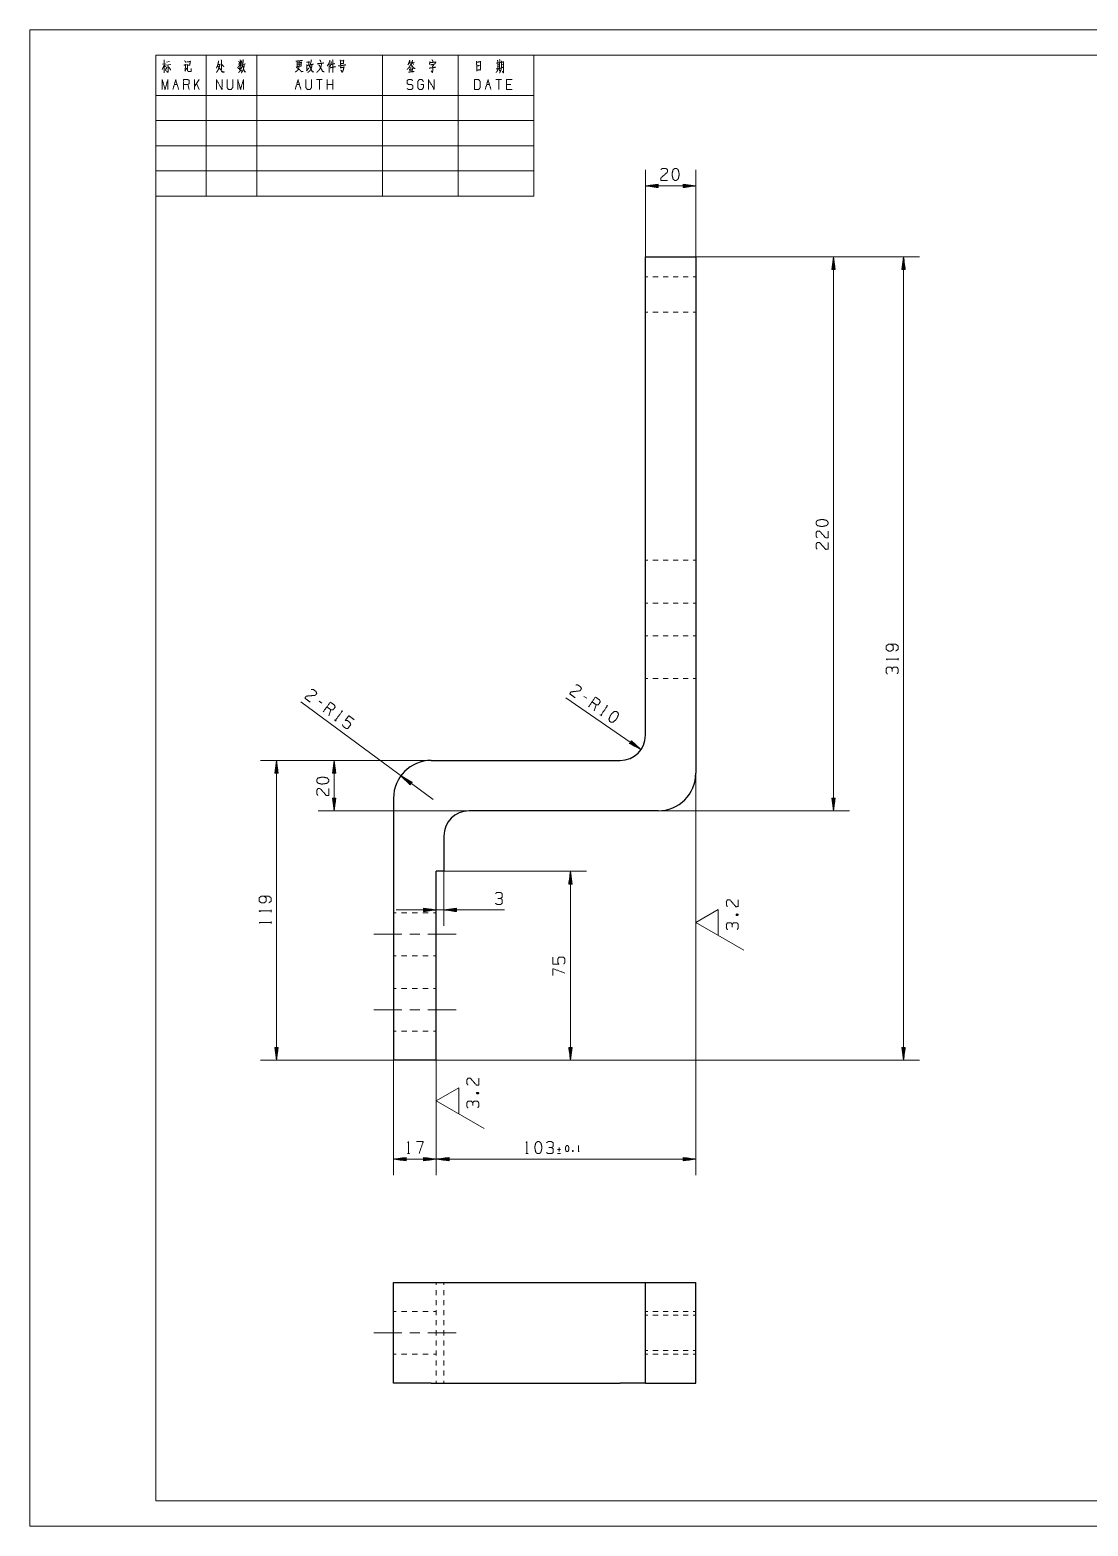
# Model space of a CAD drawing. Header units: millimetres. Extents: x 0 to 420, y 0 to 297.
# Drawn here: x 0 to 210, y 0 to 297 of the extents above; entities that cross this region are included whole.
import ezdxf

# ---------------------------------------------------------------- set-up
doc = ezdxf.new("R2010")
doc.units = ezdxf.units.MM
doc.layers.add('101', color=7, linetype='Continuous', true_color=0xffffff)

msp = doc.modelspace()

# ---------------------------------------------------------------- linework, layer by layer
at = {"layer": '101', "color": 133, "linetype": 'Continuous', "lineweight": 18}
for p, q in [((0, 297), (0, 0)), ((420, 297), (0, 297)), ((415, 292), (25, 292)), ((25, 292), (100, 292)), ((25, 292), (100, 292)), ((25, 292), (100, 292)), ((25, 292), (25, 264)), ((25, 292), (25, 5)), ((35, 292), (35, 264)), ((45, 292), (45, 264)), ((70, 292), (70, 264)), ((85, 292), (85, 264)), ((100, 292), (100, 264)), ((25, 284), (100, 284)), ((25, 279), (100, 279)), ((25, 274), (100, 274)), ((25, 269), (100, 269)), ((25, 264), (100, 264)), ((25, 5), (415, 5)), ((0, 0), (420, 0))]:
    msp.add_line(p, q, dxfattribs=at)
at = {"layer": '101', "color": 72, "linetype": 'Continuous', "lineweight": 18}
for p, q in [((26.34, 290.18), (26.96, 290.3)), ((26.7, 289.95), (26.92, 289.68)), ((26.99, 289.99), (27.95, 290.14)), ((27.13, 290.61), (27.71, 290.74)), ((41.34, 290.22), (42.13, 290.38)), ((42.25, 290.16), (42.79, 290.28)), ((53.17, 290.09), (53.7, 290.18)), ((54.91, 288.87), (55.37, 289.43)), ((75.25, 290.57), (75.67, 290.63)), ((75.35, 290.55), (75.45, 290.24)), ((75.83, 289.64), (75.37, 289.56)), ((75.82, 290.51), (76.35, 290.61)), ((75.98, 290.49), (76.11, 290.16)), ((92.56, 290.43), (93.43, 290.55)), ((92.84, 290.07), (93.11, 290.14)), ((92.86, 289.72), (93.09, 289.78)), ((93.6, 290.05), (93.85, 290.12)), ((28.66, 286.17), (29.22, 286.17)), ((31.62, 285.18), (31.34, 286.17)), ((33.59, 287.14), (32.63, 285.78)), ((32.63, 285.18), (32.63, 287.14)), ((33.59, 285.18), (33.04, 286.36)), ((52.94, 286.17), (53.49, 286.17)), ((58.02, 287.14), (56.9, 287.14)), ((57.46, 287.14), (57.46, 285.18)), ((59.02, 285.18), (59.02, 287.14)), ((60.14, 286.17), (59.02, 286.17)), ((60.14, 285.18), (60.14, 287.14)), ((90.65, 286.17), (91.2, 286.17)), ((93.6, 287.14), (92.49, 287.14)), ((93.05, 287.14), (93.05, 285.18)), ((95.45, 286.17), (94.61, 286.17)), ((172.3, 171.89), (172.3, 172.32)), ((57.91, 163.38), (57.37, 163.77)), ((110.51, 164.32), (109.96, 164.7)), ((59.3, 160.86), (59.75, 162.02)), ((111.99, 161.85), (112.39, 163.03)), ((113.13, 161.06), (113.48, 160.82)), ((60.42, 160.03), (60.77, 159.78)), ((47.86, 121.89), (47.86, 122.32)), ((47.86, 119.61), (47.86, 120.04)), ((140.13, 121.27), (140.56, 121.43)), ((88.63, 85.86), (89.06, 86.02)), ((105.29, 74.74), (104.73, 74.74)), ((105.01, 75.14), (105.01, 74.34)), ((107.72, 74.57), (107.8, 74.35)), ((108.8, 74.34), (109.01, 74.34)), ((74.91, 73.93), (75.34, 73.93)), ((98.42, 73.93), (98.85, 73.93)), ((104.73, 73.95), (105.29, 73.95))]:
    msp.add_line(p, q, dxfattribs=at)
at = {"layer": '101', "color": 22, "linetype": 'Continuous', "lineweight": 18}
for p, q in [((122.15, 251.98), (122.15, 269.21)), ((132.15, 251.98), (132.15, 269.21)), ((124.69, 266.37), (122.15, 266.03)), ((122.15, 266.03), (124.69, 265.7)), ((122.15, 266.03), (132.15, 266.03)), ((124.69, 266.06), (122.34, 266.06)), ((124.69, 266.01), (122.34, 266.01)), ((124.69, 266.11), (122.72, 266.11)), ((124.69, 265.96), (122.72, 265.96)), ((124.69, 266.16), (123.11, 266.16)), ((124.69, 265.91), (123.11, 265.91)), ((124.69, 266.21), (123.5, 266.21)), ((124.69, 265.86), (123.5, 265.86)), ((124.69, 266.26), (123.88, 266.26)), ((124.69, 265.8), (123.88, 265.8)), ((124.69, 266.31), (124.27, 266.31)), ((124.69, 265.75), (124.27, 265.75)), ((124.69, 266.36), (124.65, 266.36)), ((124.69, 266.36), (124.65, 266.36)), ((124.69, 265.7), (124.65, 265.7)), ((124.69, 265.7), (124.65, 265.7)), ((124.69, 265.7), (124.69, 266.37)), ((132.15, 266.03), (129.61, 266.37)), ((129.61, 266.37), (129.61, 265.7)), ((129.61, 266.36), (129.64, 266.36)), ((129.61, 266.36), (129.64, 266.36)), ((129.61, 266.31), (130.02, 266.31)), ((129.61, 266.26), (130.41, 266.26)), ((129.61, 266.21), (130.8, 266.21)), ((129.61, 266.16), (131.18, 266.16)), ((129.61, 266.11), (131.57, 266.11)), ((129.61, 266.06), (131.95, 266.06)), ((129.61, 265.7), (132.15, 266.03)), ((129.61, 266.01), (131.95, 266.01)), ((129.61, 265.96), (131.57, 265.96)), ((129.61, 265.91), (131.18, 265.91)), ((129.61, 265.86), (130.8, 265.86)), ((129.61, 265.8), (130.41, 265.8)), ((129.61, 265.75), (130.02, 265.75)), ((129.61, 265.7), (129.64, 265.7)), ((129.61, 265.7), (129.64, 265.7)), ((132.15, 251.98), (162.66, 251.98)), ((132.15, 251.98), (176.57, 251.98)), ((159.48, 251.98), (159.15, 249.44)), ((159.2, 249.44), (159.2, 249.86)), ((159.25, 249.44), (159.25, 250.25)), ((159.31, 249.44), (159.31, 250.63)), ((159.36, 249.44), (159.36, 251.02)), ((159.41, 249.44), (159.41, 251.41)), ((159.46, 249.44), (159.46, 251.79)), ((159.82, 249.44), (159.48, 251.98)), ((159.48, 141.98), (159.48, 251.98)), ((159.51, 249.44), (159.51, 251.79)), ((159.56, 249.44), (159.56, 251.41)), ((159.61, 249.44), (159.61, 251.02)), ((159.66, 249.44), (159.66, 250.63)), ((159.71, 249.44), (159.71, 250.25)), ((159.76, 249.44), (159.76, 249.86)), ((173.4, 251.98), (173.06, 249.44)), ((173.12, 249.44), (173.12, 249.86)), ((173.17, 249.44), (173.17, 250.25)), ((173.22, 249.44), (173.22, 250.63)), ((173.27, 249.44), (173.27, 251.02)), ((173.32, 249.44), (173.32, 251.41)), ((173.37, 249.44), (173.37, 251.79)), ((173.73, 249.44), (173.4, 251.98)), ((173.4, 251.98), (173.4, 92.48)), ((173.42, 249.44), (173.42, 251.79)), ((173.47, 249.44), (173.47, 251.41)), ((173.52, 249.44), (173.52, 251.02)), ((173.57, 249.44), (173.57, 250.63)), ((173.62, 249.44), (173.62, 250.25)), ((173.68, 249.44), (173.68, 249.86)), ((159.15, 249.44), (159.15, 249.48)), ((159.15, 249.44), (159.15, 249.48)), ((159.15, 249.44), (159.82, 249.44)), ((159.81, 249.44), (159.81, 249.48)), ((159.81, 249.44), (159.81, 249.48)), ((173.06, 249.44), (173.73, 249.44)), ((173.07, 249.44), (173.07, 249.48)), ((173.07, 249.44), (173.07, 249.48)), ((173.73, 249.44), (173.73, 249.48)), ((173.73, 249.44), (173.73, 249.48)), ((80, 144.22), (53.77, 163.59)), ((121.27, 154.15), (106.36, 164.39)), ((119.36, 155.87), (118.98, 155.32)), ((118.98, 155.32), (121.27, 154.15)), ((118.99, 155.32), (119.01, 155.3)), ((118.99, 155.32), (119.01, 155.3)), ((119.02, 155.36), (119.36, 155.12)), ((119.04, 155.4), (119.71, 154.95)), ((119.07, 155.44), (120.05, 154.77)), ((119.1, 155.49), (120.4, 154.59)), ((119.13, 155.53), (120.75, 154.42)), ((119.16, 155.57), (121.09, 154.24)), ((119.19, 155.61), (121.12, 154.28)), ((119.22, 155.65), (120.83, 154.54)), ((119.25, 155.7), (120.54, 154.8)), ((119.27, 155.74), (120.25, 155.06)), ((119.3, 155.78), (119.97, 155.33)), ((119.33, 155.82), (119.68, 155.59)), ((121.27, 154.15), (119.36, 155.87)), ((119.36, 155.86), (119.39, 155.85)), ((119.36, 155.86), (119.39, 155.85)), ((79.65, 151.98), (45.78, 151.98)), ((48.95, 151.98), (48.62, 149.44)), ((48.93, 149.44), (48.93, 151.79)), ((48.95, 92.48), (48.95, 151.98)), ((49.29, 149.44), (48.95, 151.98)), ((48.98, 149.44), (48.98, 151.79)), ((79.65, 151.98), (57.21, 151.98)), ((60.39, 151.98), (60.05, 149.44)), ((60.36, 149.44), (60.36, 151.79)), ((60.72, 149.44), (60.39, 151.98)), ((60.39, 151.98), (60.39, 141.98)), ((60.41, 149.44), (60.41, 151.79)), ((48.62, 149.44), (48.62, 149.48)), ((48.62, 149.44), (48.62, 149.48)), ((48.62, 149.44), (49.29, 149.44)), ((48.68, 149.44), (48.68, 149.86)), ((48.73, 149.44), (48.73, 150.25)), ((48.78, 149.44), (48.78, 150.63)), ((48.83, 149.44), (48.83, 151.02)), ((48.88, 149.44), (48.88, 151.41)), ((49.03, 149.44), (49.03, 151.41)), ((49.08, 149.44), (49.08, 151.02)), ((49.13, 149.44), (49.13, 150.63)), ((49.18, 149.44), (49.18, 150.25)), ((49.23, 149.44), (49.23, 149.86)), ((49.28, 149.44), (49.28, 149.48)), ((49.28, 149.44), (49.28, 149.48)), ((60.05, 149.44), (60.72, 149.44)), ((60.06, 149.44), (60.06, 149.48)), ((60.06, 149.44), (60.06, 149.48)), ((60.11, 149.44), (60.11, 149.86)), ((60.16, 149.44), (60.16, 150.25)), ((60.21, 149.44), (60.21, 150.63)), ((60.26, 149.44), (60.26, 151.02)), ((60.31, 149.44), (60.31, 151.41)), ((60.46, 149.44), (60.46, 151.41)), ((60.51, 149.44), (60.51, 151.02)), ((60.56, 149.44), (60.56, 150.63)), ((60.62, 149.44), (60.62, 150.25)), ((60.67, 149.44), (60.67, 149.86)), ((60.72, 149.44), (60.72, 149.48)), ((60.72, 149.44), (60.72, 149.48)), ((73.61, 148.94), (75.46, 147.16)), ((75.85, 147.7), (73.61, 148.94)), ((75.64, 147.41), (73.75, 148.8)), ((75.67, 147.45), (73.78, 148.84)), ((75.61, 147.37), (74.03, 148.53)), ((75.7, 147.49), (74.12, 148.66)), ((132.15, 149.48), (132.15, 69.67)), ((75.58, 147.33), (74.31, 148.26)), ((75.73, 147.53), (74.46, 148.47)), ((75.55, 147.29), (74.59, 147.99)), ((75.76, 147.57), (74.8, 148.28)), ((75.52, 147.25), (74.87, 147.72)), ((75.79, 147.61), (75.14, 148.09)), ((75.49, 147.21), (75.15, 147.45)), ((75.46, 147.16), (75.43, 147.18)), ((75.46, 147.16), (75.43, 147.18)), ((75.46, 147.16), (75.85, 147.7)), ((75.82, 147.65), (75.49, 147.9)), ((75.85, 147.7), (75.83, 147.71)), ((75.85, 147.7), (75.83, 147.71)), ((60.05, 144.52), (60.39, 141.98)), ((60.72, 144.52), (60.05, 144.52)), ((60.06, 144.52), (60.06, 144.49)), ((60.06, 144.52), (60.06, 144.49)), ((60.11, 144.52), (60.11, 144.11)), ((60.16, 144.52), (60.16, 143.72)), ((60.21, 144.52), (60.21, 143.33)), ((60.26, 144.52), (60.26, 142.95)), ((60.31, 144.52), (60.31, 142.56)), ((60.36, 144.52), (60.36, 142.18)), ((60.39, 141.98), (60.72, 144.52)), ((60.41, 144.52), (60.41, 142.18)), ((60.46, 144.52), (60.46, 142.56)), ((60.51, 144.52), (60.51, 142.95)), ((60.56, 144.52), (60.56, 143.33)), ((60.62, 144.52), (60.62, 143.72)), ((60.67, 144.52), (60.67, 144.11)), ((60.72, 144.52), (60.72, 144.49)), ((60.72, 144.52), (60.72, 144.49)), ((159.15, 144.52), (159.15, 144.49)), ((159.82, 144.52), (159.15, 144.52)), ((159.15, 144.52), (159.15, 144.49)), ((159.15, 144.52), (159.48, 141.98)), ((159.2, 144.52), (159.2, 144.11)), ((159.25, 144.52), (159.25, 143.72)), ((159.31, 144.52), (159.31, 143.33)), ((159.36, 144.52), (159.36, 142.95)), ((159.41, 144.52), (159.41, 142.56)), ((159.46, 144.52), (159.46, 142.18)), ((159.48, 141.98), (159.82, 144.52)), ((159.51, 144.52), (159.51, 142.18)), ((159.56, 144.52), (159.56, 142.56)), ((159.61, 144.52), (159.61, 142.95)), ((159.66, 144.52), (159.66, 143.33)), ((159.71, 144.52), (159.71, 143.72)), ((159.76, 144.52), (159.76, 144.11)), ((159.81, 144.52), (159.81, 144.49)), ((159.81, 144.52), (159.81, 144.49)), ((87.15, 141.98), (57.21, 141.98)), ((124.65, 141.98), (162.66, 141.98)), ((80.65, 129.98), (110.43, 129.98)), ((82.15, 129.98), (82.15, 119.14)), ((107.26, 129.98), (106.92, 127.44)), ((106.98, 127.44), (106.98, 127.86)), ((107.03, 127.44), (107.03, 128.25)), ((107.08, 127.44), (107.08, 128.63)), ((107.13, 127.44), (107.13, 129.02)), ((107.18, 127.44), (107.18, 129.41)), ((107.23, 127.44), (107.23, 129.79)), ((107.26, 129.98), (107.26, 92.48)), ((107.59, 127.44), (107.26, 129.98)), ((107.28, 127.44), (107.28, 129.79)), ((107.33, 127.44), (107.33, 129.41)), ((107.39, 127.44), (107.39, 129.02)), ((107.44, 127.44), (107.44, 128.63)), ((107.49, 127.44), (107.49, 128.25)), ((107.54, 127.44), (107.54, 127.86)), ((106.92, 127.44), (107.59, 127.44)), ((106.93, 127.44), (106.93, 127.48)), ((106.93, 127.44), (106.93, 127.48)), ((107.59, 127.44), (107.59, 127.48)), ((107.59, 127.44), (107.59, 127.48)), ((72.71, 122.31), (94.17, 122.31)), ((78.11, 122.65), (78.11, 121.98)), ((80.65, 122.31), (78.11, 122.65)), ((78.11, 122.64), (78.14, 122.64)), ((78.11, 122.64), (78.14, 122.64)), ((78.11, 122.59), (78.52, 122.59)), ((78.11, 122.54), (78.91, 122.54)), ((78.11, 122.49), (79.3, 122.49)), ((78.11, 122.44), (79.68, 122.44)), ((78.11, 122.39), (80.07, 122.39)), ((78.11, 122.34), (80.45, 122.34)), ((78.11, 121.98), (80.65, 122.31)), ((78.11, 122.29), (80.45, 122.29)), ((78.11, 122.24), (80.07, 122.24)), ((78.11, 122.19), (79.68, 122.19)), ((78.11, 122.13), (79.3, 122.13)), ((78.11, 122.08), (78.91, 122.08)), ((78.11, 122.03), (78.52, 122.03)), ((78.11, 121.98), (78.14, 121.98)), ((78.11, 121.98), (78.14, 121.98)), ((84.69, 122.65), (82.15, 122.31)), ((82.15, 122.31), (84.69, 121.98)), ((84.69, 122.34), (82.34, 122.34)), ((84.69, 122.29), (82.34, 122.29)), ((84.69, 122.39), (82.72, 122.39)), ((84.69, 122.24), (82.72, 122.24)), ((84.69, 122.44), (83.11, 122.44)), ((84.69, 122.19), (83.11, 122.19)), ((84.69, 122.49), (83.5, 122.49)), ((84.69, 122.13), (83.5, 122.13)), ((84.69, 122.54), (83.88, 122.54)), ((84.69, 122.08), (83.88, 122.08)), ((84.69, 122.59), (84.27, 122.59)), ((84.69, 122.03), (84.27, 122.03)), ((84.69, 122.64), (84.65, 122.64)), ((84.69, 122.64), (84.65, 122.64)), ((84.69, 121.98), (84.65, 121.98)), ((84.69, 121.98), (84.65, 121.98)), ((84.69, 121.98), (84.69, 122.65)), ((132.15, 123.64), (132.15, 116.02)), ((72.15, 92.48), (45.78, 92.48)), ((48.62, 95.02), (48.95, 92.48)), ((49.29, 95.02), (48.62, 95.02)), ((48.62, 95.02), (48.62, 94.99)), ((48.62, 95.02), (48.62, 94.99)), ((48.68, 95.02), (48.68, 94.61)), ((48.73, 95.02), (48.73, 94.22)), ((48.78, 95.02), (48.78, 93.83)), ((48.83, 95.02), (48.83, 93.45)), ((48.88, 95.02), (48.88, 93.06)), ((48.93, 95.02), (48.93, 92.68)), ((48.95, 92.48), (49.29, 95.02)), ((48.98, 95.02), (48.98, 92.68)), ((49.03, 95.02), (49.03, 93.06)), ((49.08, 95.02), (49.08, 93.45)), ((49.13, 95.02), (49.13, 93.83)), ((49.18, 95.02), (49.18, 94.22)), ((49.23, 95.02), (49.23, 94.61)), ((49.28, 95.02), (49.28, 94.99)), ((49.28, 95.02), (49.28, 94.99)), ((72.15, 92.48), (72.15, 69.67)), ((80.65, 92.48), (80.65, 69.67)), ((80.65, 92.48), (80.65, 69.67)), ((80.65, 92.48), (110.43, 92.48)), ((80.65, 92.48), (176.57, 92.48)), ((107.59, 95.02), (106.92, 95.02)), ((106.92, 95.02), (107.26, 92.48)), ((106.93, 95.02), (106.93, 94.99)), ((106.93, 95.02), (106.93, 94.99)), ((106.98, 95.02), (106.98, 94.61)), ((107.03, 95.02), (107.03, 94.22)), ((107.08, 95.02), (107.08, 93.83)), ((107.13, 95.02), (107.13, 93.45)), ((107.18, 95.02), (107.18, 93.06)), ((107.23, 95.02), (107.23, 92.68)), ((107.26, 92.48), (107.59, 95.02)), ((107.28, 95.02), (107.28, 92.68)), ((107.33, 95.02), (107.33, 93.06)), ((107.39, 95.02), (107.39, 93.45)), ((107.44, 95.02), (107.44, 93.83)), ((107.49, 95.02), (107.49, 94.22)), ((107.54, 95.02), (107.54, 94.61)), ((107.59, 95.02), (107.59, 94.99)), ((107.59, 95.02), (107.59, 94.99)), ((173.06, 95.02), (173.4, 92.48)), ((173.73, 95.02), (173.06, 95.02)), ((173.07, 95.02), (173.07, 94.99)), ((173.07, 95.02), (173.07, 94.99)), ((173.12, 95.02), (173.12, 94.61)), ((173.17, 95.02), (173.17, 94.22)), ((173.22, 95.02), (173.22, 93.83)), ((173.27, 95.02), (173.27, 93.45)), ((173.32, 95.02), (173.32, 93.06)), ((173.37, 95.02), (173.37, 92.68)), ((173.4, 92.48), (173.73, 95.02)), ((173.42, 95.02), (173.42, 92.68)), ((173.47, 95.02), (173.47, 93.06)), ((173.52, 95.02), (173.52, 93.45)), ((173.57, 95.02), (173.57, 93.83)), ((173.62, 95.02), (173.62, 94.22)), ((173.68, 95.02), (173.68, 94.61)), ((173.73, 95.02), (173.73, 94.99)), ((173.73, 95.02), (173.73, 94.99)), ((80.65, 88.23), (80.65, 80.61)), ((74.69, 73.18), (72.15, 72.84)), ((72.15, 72.84), (74.69, 72.51)), ((72.15, 72.84), (80.65, 72.84)), ((74.69, 72.87), (72.34, 72.87)), ((74.69, 72.82), (72.34, 72.82)), ((74.69, 72.92), (72.72, 72.92)), ((74.69, 72.77), (72.72, 72.77)), ((74.69, 72.97), (73.11, 72.97)), ((74.69, 72.71), (73.11, 72.71)), ((74.69, 73.02), (73.5, 73.02)), ((74.69, 72.66), (73.5, 72.66)), ((74.69, 73.07), (73.88, 73.07)), ((74.69, 72.61), (73.88, 72.61)), ((74.69, 73.12), (74.27, 73.12)), ((74.69, 72.56), (74.27, 72.56)), ((74.69, 73.17), (74.65, 73.17)), ((74.69, 73.17), (74.65, 73.17)), ((74.69, 72.51), (74.65, 72.51)), ((74.69, 72.51), (74.65, 72.51)), ((74.69, 72.51), (74.69, 73.18)), ((80.65, 72.84), (78.11, 73.18)), ((78.11, 73.18), (78.11, 72.51)), ((78.11, 73.17), (78.14, 73.17)), ((78.11, 73.17), (78.14, 73.17)), ((78.11, 73.12), (78.52, 73.12)), ((78.11, 73.07), (78.91, 73.07)), ((78.11, 73.02), (79.3, 73.02)), ((78.11, 72.97), (79.68, 72.97)), ((78.11, 72.92), (80.07, 72.92)), ((78.11, 72.87), (80.45, 72.87)), ((78.11, 72.51), (80.65, 72.84)), ((78.11, 72.82), (80.45, 72.82)), ((78.11, 72.77), (80.07, 72.77)), ((78.11, 72.71), (79.68, 72.71)), ((78.11, 72.66), (79.3, 72.66)), ((78.11, 72.61), (78.91, 72.61)), ((78.11, 72.56), (78.52, 72.56)), ((78.11, 72.51), (78.14, 72.51)), ((78.11, 72.51), (78.14, 72.51)), ((83.19, 73.18), (80.65, 72.84)), ((80.65, 72.84), (83.19, 72.51)), ((80.65, 72.84), (132.15, 72.84)), ((83.19, 72.87), (80.84, 72.87)), ((83.19, 72.82), (80.84, 72.82)), ((83.19, 72.92), (81.22, 72.92)), ((83.19, 72.77), (81.22, 72.77)), ((83.19, 72.97), (81.61, 72.97)), ((83.19, 72.71), (81.61, 72.71)), ((83.19, 73.02), (82, 73.02)), ((83.19, 72.66), (82, 72.66)), ((83.19, 73.07), (82.38, 73.07)), ((83.19, 72.61), (82.38, 72.61)), ((83.19, 73.12), (82.77, 73.12)), ((83.19, 72.56), (82.77, 72.56)), ((83.19, 73.17), (83.15, 73.17)), ((83.19, 73.17), (83.15, 73.17)), ((83.19, 72.51), (83.15, 72.51)), ((83.19, 72.51), (83.15, 72.51)), ((83.19, 72.51), (83.19, 73.18)), ((129.61, 73.18), (129.61, 72.51)), ((132.15, 72.84), (129.61, 73.18)), ((129.61, 73.17), (129.64, 73.17)), ((129.61, 73.17), (129.64, 73.17)), ((129.61, 73.12), (130.02, 73.12)), ((129.61, 73.07), (130.41, 73.07)), ((129.61, 73.02), (130.8, 73.02)), ((129.61, 72.97), (131.18, 72.97)), ((129.61, 72.92), (131.57, 72.92)), ((129.61, 72.87), (131.95, 72.87)), ((129.61, 72.51), (132.15, 72.84)), ((129.61, 72.82), (131.95, 72.82)), ((129.61, 72.77), (131.57, 72.77)), ((129.61, 72.71), (131.18, 72.71)), ((129.61, 72.66), (130.8, 72.66)), ((129.61, 72.61), (130.41, 72.61)), ((129.61, 72.56), (130.02, 72.56)), ((129.61, 72.51), (129.64, 72.51)), ((129.61, 72.51), (129.64, 72.51))]:
    msp.add_line(p, q, dxfattribs=at)
at = {"layer": '101', "color": 30, "linetype": 'Continuous', "lineweight": 25}
for p, q in [((122.15, 156.98), (122.15, 251.98)), ((122.15, 251.98), (132.15, 251.98)), ((132.15, 251.98), (132.15, 149.48)), ((79.65, 151.98), (117.15, 151.98)), ((72.15, 144.48), (72.15, 92.48)), ((124.65, 141.98), (87.15, 141.98)), ((82.15, 136.98), (82.15, 129.98)), ((80.65, 92.48), (80.65, 129.98)), ((82.15, 129.98), (80.65, 129.98)), ((80.65, 92.48), (72.15, 92.48)), ((72.15, 28.36), (72.15, 48.36)), ((79.65, 48.36), (117.15, 48.36)), ((122.15, 48.36), (132.15, 48.36)), ((122.15, 28.36), (122.15, 48.36)), ((132.15, 28.36), (132.15, 48.36)), ((79.65, 28.36), (117.15, 28.36)), ((122.15, 28.36), (132.15, 28.36))]:
    msp.add_line(p, q, dxfattribs=at)
at = {"layer": '101', "color": 53, "linetype": 'Continuous', "lineweight": 18}
for p, q in [((122.65, 247.98), (122.15, 247.98)), ((124.65, 247.98), (123.65, 247.98)), ((126.65, 247.98), (125.65, 247.98)), ((128.65, 247.98), (127.65, 247.98)), ((130.65, 247.98), (129.65, 247.98)), ((132.15, 247.98), (131.65, 247.98)), ((122.15, 240.98), (122.65, 240.98)), ((123.65, 240.98), (124.65, 240.98)), ((125.65, 240.98), (126.65, 240.98)), ((127.65, 240.98), (128.65, 240.98)), ((129.65, 240.98), (130.65, 240.98)), ((131.65, 240.98), (132.15, 240.98)), ((122.65, 191.73), (122.15, 191.73)), ((124.65, 191.73), (123.65, 191.73)), ((126.65, 191.73), (125.65, 191.73)), ((128.65, 191.73), (127.65, 191.73)), ((130.65, 191.73), (129.65, 191.73)), ((132.15, 191.73), (131.65, 191.73)), ((122.15, 183.23), (122.65, 183.23)), ((123.65, 183.23), (124.65, 183.23)), ((125.65, 183.23), (126.65, 183.23)), ((127.65, 183.23), (128.65, 183.23)), ((129.65, 183.23), (130.65, 183.23)), ((131.65, 183.23), (132.15, 183.23)), ((122.65, 176.73), (122.15, 176.73)), ((124.65, 176.73), (123.65, 176.73)), ((126.65, 176.73), (125.65, 176.73)), ((128.65, 176.73), (127.65, 176.73)), ((130.65, 176.73), (129.65, 176.73)), ((132.15, 176.73), (131.65, 176.73)), ((122.15, 168.23), (122.65, 168.23)), ((123.65, 168.23), (124.65, 168.23)), ((125.65, 168.23), (126.65, 168.23)), ((127.65, 168.23), (128.65, 168.23)), ((129.65, 168.23), (130.65, 168.23)), ((131.65, 168.23), (132.15, 168.23)), ((72.68, 121.73), (72.15, 121.73)), ((74.8, 121.73), (73.74, 121.73)), ((76.93, 121.73), (75.86, 121.73)), ((79.05, 121.73), (77.99, 121.73)), ((80.65, 121.73), (80.11, 121.73)), ((72.15, 113.23), (72.68, 113.23)), ((73.74, 113.23), (74.8, 113.23)), ((75.86, 113.23), (76.93, 113.23)), ((77.99, 113.23), (79.05, 113.23)), ((80.11, 113.23), (80.65, 113.23)), ((72.68, 106.73), (72.15, 106.73)), ((74.8, 106.73), (73.74, 106.73)), ((76.93, 106.73), (75.86, 106.73)), ((79.05, 106.73), (77.99, 106.73)), ((80.65, 106.73), (80.11, 106.73)), ((72.15, 98.23), (72.68, 98.23)), ((73.74, 98.23), (74.8, 98.23)), ((75.86, 98.23), (76.93, 98.23)), ((77.99, 98.23), (79.05, 98.23)), ((80.11, 98.23), (80.65, 98.23)), ((80.65, 47.86), (80.65, 48.36)), ((82.15, 48.36), (82.15, 47.86)), ((80.65, 45.86), (80.65, 46.86)), ((80.65, 43.86), (80.65, 44.86)), ((82.15, 46.86), (82.15, 45.86)), ((82.15, 44.86), (82.15, 43.86)), ((72.68, 42.61), (72.15, 42.61)), ((74.8, 42.61), (73.74, 42.61)), ((76.93, 42.61), (75.86, 42.61)), ((79.05, 42.61), (77.99, 42.61)), ((80.65, 42.61), (80.11, 42.61)), ((80.65, 41.86), (80.65, 42.86)), ((82.15, 42.86), (82.15, 41.86)), ((122.65, 42.61), (122.15, 42.61)), ((122.65, 41.86), (122.15, 41.86)), ((124.65, 42.61), (123.65, 42.61)), ((124.65, 41.86), (123.65, 41.86)), ((126.65, 42.61), (125.65, 42.61)), ((126.65, 41.86), (125.65, 41.86)), ((128.65, 42.61), (127.65, 42.61)), ((128.65, 41.86), (127.65, 41.86)), ((130.65, 42.61), (129.65, 42.61)), ((130.65, 41.86), (129.65, 41.86)), ((132.15, 42.61), (131.65, 42.61)), ((132.15, 41.86), (131.65, 41.86)), ((80.65, 39.86), (80.65, 40.86)), ((80.65, 37.86), (80.65, 38.86)), ((82.15, 40.86), (82.15, 39.86)), ((82.15, 38.86), (82.15, 37.86)), ((80.65, 35.86), (80.65, 36.86)), ((82.15, 36.86), (82.15, 35.86)), ((72.15, 34.11), (72.68, 34.11)), ((73.74, 34.11), (74.8, 34.11)), ((75.86, 34.11), (76.93, 34.11)), ((77.99, 34.11), (79.05, 34.11)), ((80.11, 34.11), (80.65, 34.11)), ((80.65, 33.86), (80.65, 34.86)), ((80.65, 31.86), (80.65, 32.86)), ((82.15, 34.86), (82.15, 33.86)), ((82.15, 32.86), (82.15, 31.86)), ((122.15, 34.86), (122.65, 34.86)), ((122.15, 34.11), (122.65, 34.11)), ((123.65, 34.86), (124.65, 34.86)), ((123.65, 34.11), (124.65, 34.11)), ((125.65, 34.86), (126.65, 34.86)), ((125.65, 34.11), (126.65, 34.11)), ((127.65, 34.86), (128.65, 34.86)), ((127.65, 34.11), (128.65, 34.11)), ((129.65, 34.86), (130.65, 34.86)), ((129.65, 34.11), (130.65, 34.11)), ((131.65, 34.86), (132.15, 34.86)), ((131.65, 34.11), (132.15, 34.11)), ((80.65, 29.86), (80.65, 30.86)), ((82.15, 30.86), (82.15, 29.86)), ((80.65, 28.36), (80.65, 28.86)), ((82.15, 28.86), (82.15, 28.36))]:
    msp.add_line(p, q, dxfattribs=at)
at = {"layer": '101', "color": 163, "linetype": 'Continuous', "lineweight": 13}
for p, q in [((132.15, 119.83), (136.6, 122.4)), ((136.6, 122.4), (136.6, 117.26)), ((132.15, 119.83), (141.67, 114.34)), ((80.65, 84.42), (85.1, 86.99)), ((85.1, 86.99), (85.1, 81.85)), ((80.65, 84.42), (90.17, 78.92))]:
    msp.add_line(p, q, dxfattribs=at)
at = {"layer": '101', "color": 151, "linetype": 'Continuous', "lineweight": 18}
for p, q in [((75.39, 117.48), (77.4, 117.48)), ((75.39, 102.48), (77.4, 102.48)), ((75.39, 38.36), (77.4, 38.36))]:
    msp.add_line(p, q, dxfattribs=at)
at = {"layer": '101', "color": 30, "linetype": 'Continuous', "lineweight": 25}
for centre, radius, start, end in [((117.15, 156.98), 5, 270, 0), ((79.65, 144.48), 7.5, 90, 180), ((124.65, 149.48), 7.5, 270, 0), ((87.15, 136.98), 5, 90, 180)]:
    msp.add_arc(centre, radius, start, end, dxfattribs=at)
at = {"layer": '101', "color": 72, "linetype": 'Continuous', "lineweight": 18}
for points, knots in [([(26.67, 291.07), (26.66, 288.89), (26.63, 288.5), (26.61, 288.71), (26.64, 288.94)], [0, 0, 0.723303, 0.854546, 0.923601, 1, 1]), ([(41.73, 291.07), (41.76, 290.92), (41.76, 289.78), (41.73, 289.93), (41.76, 290.05)], [0, 0, 0.094654, 0.823636, 0.91829, 1, 1]), ([(42.33, 291.11), (42.33, 290.98), (42.32, 290.76), (42.27, 290.47), (42.23, 290.16), (42.17, 289.91), (42.1, 289.68), (42.08, 289.62)], [0, 0, 0.081852, 0.232243, 0.425429, 0.63211, 0.800313, 0.957953, 1, 1]), ([(60.08, 291.07), (60.12, 290.98), (60.09, 291.03), (60.11, 288.54), (60.09, 288.73), (60.11, 289.04)], [0, 0, 0.029975, 0.04619, 0.840789, 0.900562, 1, 1]), ([(61.57, 291.07), (61.63, 290.82), (61.63, 290.09), (61.63, 290.28), (62.33, 290.38), (62.21, 290.38), (62.24, 290.9), (62.26, 290.98), (62.29, 290.92), (62.19, 290.9), (61.63, 290.82)], [0, 0, 0.076614, 0.294117, 0.350048, 0.563214, 0.598361, 0.753971, 0.779215, 0.799829, 0.831205, 1, 1]), ([(79.78, 291.09), (79.89, 290.96), (79.93, 290.86), (79.96, 290.69)], [0, 0, 0.364604, 0.619196, 1, 1]), ([(93.21, 291.11), (93.24, 290.98), (93.19, 289.37)], [0, 0, 0.073211, 1, 1]), ([(26.67, 290.16), (26.6, 289.91), (26.48, 289.62), (26.35, 289.35), (26.23, 289.14)], [0, 0, 0.233514, 0.515368, 0.78555, 1, 1]), ([(27.18, 289.66), (27.17, 289.58), (26.86, 288.96)], [0, 0, 0.108202, 1, 1]), ([(27.37, 289.99), (27.42, 289.87), (27.42, 288.83), (27.4, 288.6), (27.39, 288.52), (27.11, 288.85), (27.39, 288.56)], [0, 0, 0.056947, 0.504404, 0.603051, 0.639405, 0.826366, 1, 1]), ([(27.61, 289.58), (27.87, 289.16), (27.92, 289), (27.81, 289.27)], [0, 0, 0.516563, 0.696901, 1, 1]), ([(30.53, 289.99), (30.92, 290.09), (30.86, 290.16), (30.83, 288.96), (30.77, 288.83), (31.12, 289.41)], [0, 0, 0.158008, 0.19221, 0.673433, 0.728446, 1, 1]), ([(30.7, 290.88), (30.87, 290.72), (30.92, 290.63), (30.92, 290.53), (30.9, 290.67)], [0, 0, 0.413146, 0.573572, 0.750721, 1, 1]), ([(31.19, 290.63), (31.87, 290.74), (31.82, 290.8), (31.73, 290.05), (31.82, 290.05), (31.25, 289.99)], [0, 0, 0.313958, 0.349012, 0.694882, 0.735357, 1, 1]), ([(31.22, 290.22), (31.25, 289.91), (31.25, 289.2), (31.27, 288.98), (31.3, 288.87), (31.34, 288.81), (31.41, 288.77), (31.53, 288.75), (31.66, 288.73), (32.03, 288.79), (32, 289.33), (32, 288.79)], [0, 0, 0.097093, 0.316208, 0.387239, 0.42073, 0.444406, 0.470581, 0.507596, 0.549105, 0.664641, 0.832445, 1, 1]), ([(37.43, 290.84), (37.42, 290.72), (37.34, 290.3), (37.26, 290.01), (37.18, 289.8), (37.09, 289.6), (37.01, 289.43)], [0, 0, 0.084498, 0.36853, 0.573114, 0.721457, 0.873368, 1, 1]), ([(37.28, 290.09), (37.75, 290.18), (37.71, 290.22), (37.68, 290.03), (37.62, 289.76), (37.56, 289.6), (37.48, 289.37), (37.4, 289.18), (37.28, 288.98), (37.2, 288.81), (37.02, 288.56)], [0, 0, 0.202443, 0.228131, 0.308408, 0.425631, 0.500403, 0.604281, 0.689483, 0.790714, 0.870506, 1, 1]), ([(37.28, 289.8), (38.22, 288.62), (38.56, 288.65), (38.54, 288.65), (38.24, 288.67), (38.08, 288.81)], [0, 0, 0.632183, 0.773704, 0.779845, 0.909108, 1, 1]), ([(37.97, 291.05), (38.02, 290.94), (38, 290.84), (37.99, 289.12), (37.97, 289.23), (38, 289.45)], [0, 0, 0.049543, 0.095606, 0.852767, 0.898838, 1, 1]), ([(38.1, 290.16), (38.13, 290.14), (38.4, 289.8), (38.47, 289.68)], [0, 0, 0.059448, 0.761031, 1, 1]), ([(41.75, 290.24), (41.62, 290.01), (41.48, 289.8), (41.35, 289.64), (41.22, 289.49)], [0, 0, 0.287221, 0.555142, 0.786181, 1, 1]), ([(41.34, 289.31), (41.97, 289.45), (41.98, 289.64), (41.98, 289.56), (41.91, 289.31), (41.81, 289.04), (41.7, 288.83), (41.59, 288.71), (41.48, 288.58), (41.41, 288.52)], [0, 0, 0.30447, 0.39258, 0.431622, 0.553714, 0.689469, 0.798362, 0.878841, 0.954752, 1, 1]), ([(41.43, 290.8), (41.56, 290.57), (41.59, 290.43)], [0, 0, 0.640221, 1, 1]), ([(41.72, 289.66), (41.56, 289.08), (41.66, 289.04), (41.78, 289), (41.89, 288.94), (42.04, 288.85)], [0, 0, 0.5291, 0.62629, 0.735524, 0.852093, 1, 1]), ([(41.76, 290.2), (41.94, 290.07), (42.03, 289.97)], [0, 0, 0.613122, 1, 1]), ([(42.03, 290.92), (42.03, 290.82), (41.91, 290.34)], [0, 0, 0.174301, 1, 1]), ([(42.54, 290.16), (42.49, 289.8), (42.45, 289.56), (42.41, 289.35), (42.35, 289.16), (42.23, 288.91), (42.13, 288.73), (42.01, 288.56), (41.92, 288.48)], [0, 0, 0.19438, 0.332636, 0.448614, 0.555649, 0.70616, 0.822692, 0.933847, 1, 1]), ([(42.22, 289.89), (42.25, 289.85), (42.39, 289.27), (42.49, 289), (42.6, 288.71), (42.63, 288.65), (42.85, 288.67), (42.63, 288.69), (42.55, 288.81)], [0, 0, 0.026721, 0.341749, 0.493483, 0.655465, 0.691641, 0.80784, 0.924039, 1, 1]), ([(53.44, 290.84), (53.42, 290.18), (53.41, 289.85), (53.39, 289.66), (53.38, 289.56), (53.36, 289.43), (53.32, 289.31), (53.27, 289.2), (53.14, 289.02), (53, 288.85), (52.79, 288.73), (52.69, 288.67), (52.65, 288.65)], [0, 0, 0.263783, 0.395771, 0.470171, 0.511786, 0.56157, 0.614019, 0.658777, 0.749614, 0.837596, 0.932985, 0.980677, 1, 1]), ([(52.76, 290.82), (52.82, 290.78), (52.85, 290.8), (54.11, 290.94), (54.07, 290.96), (53.92, 290.92)], [0, 0, 0.045522, 0.068286, 0.872626, 0.90344, 1, 1]), ([(52.82, 289.6), (52.89, 289.6), (53.17, 289.37), (53.41, 289.16), (53.63, 288.98), (53.9, 288.71), (54.23, 288.75), (53.92, 288.71), (53.82, 288.79)], [0, 0, 0.033467, 0.197839, 0.340788, 0.472468, 0.649452, 0.797921, 0.939753, 1, 1]), ([(53, 290.59), (53.04, 290.41), (53.04, 289.66), (53.03, 289.7), (53.89, 289.85), (53.8, 289.85), (53.89, 290.63), (53.92, 290.57), (53.87, 290.53), (53.04, 290.43)], [0, 0, 0.051663, 0.252803, 0.264656, 0.500971, 0.524672, 0.738301, 0.756829, 0.773117, 1, 1]), ([(54.88, 290.57), (55.47, 290.67), (55.41, 290.74), (55.34, 290.01), (55.41, 290.01), (54.97, 289.93), (54.94, 290.12), (54.97, 289.89), (54.96, 288.96)], [0, 0, 0.181366, 0.207406, 0.429567, 0.451891, 0.588199, 0.645735, 0.715777, 1, 1]), ([(55.98, 290.12), (55.98, 289.99), (55.92, 289.66), (55.86, 289.47), (55.81, 289.31), (55.73, 289.16), (55.65, 289.02), (55.54, 288.87), (55.31, 288.67), (55.13, 288.58)], [0, 0, 0.067236, 0.249298, 0.354996, 0.450079, 0.537949, 0.629663, 0.725721, 0.894899, 1, 1]), ([(55.85, 291.05), (55.82, 290.8), (55.73, 290.47), (55.62, 290.12), (55.53, 289.89), (55.47, 289.72), (55.41, 289.58)], [0, 0, 0.162457, 0.385014, 0.625897, 0.784413, 0.898493, 1, 1]), ([(55.54, 289.8), (55.59, 289.78), (56.04, 288.67), (56.32, 288.65), (56.06, 288.71), (55.98, 288.83)], [0, 0, 0.024909, 0.644018, 0.787117, 0.926016, 1, 1]), ([(55.62, 290.07), (56.27, 290.2), (56.2, 290.22), (56.08, 290.18)], [0, 0, 0.769962, 0.857327, 1, 1]), ([(57.88, 290.32), (57.88, 290.2), (57.81, 289.91), (57.74, 289.68), (57.65, 289.43), (57.52, 289.23), (57.5, 289.18), (57.42, 289.08), (57.31, 288.94), (57.18, 288.81), (57.06, 288.69), (56.93, 288.58)], [0, 0, 0.060656, 0.206644, 0.323463, 0.452143, 0.571976, 0.593424, 0.659716, 0.74639, 0.834816, 0.918178, 1, 1]), ([(57.02, 290.28), (58.29, 290.43), (58.21, 290.45), (58.12, 290.41)], [0, 0, 0.872478, 0.933903, 1, 1]), ([(57.34, 290.05), (57.4, 290.01), (58.1, 288.75), (58.43, 288.69), (58.12, 288.77), (58.02, 288.89)], [0, 0, 0.030854, 0.652647, 0.79375, 0.930716, 1, 1]), ([(57.56, 291.03), (57.66, 290.84), (57.71, 290.72), (57.74, 290.59)], [0, 0, 0.450481, 0.729637, 1, 1]), ([(59.55, 290.98), (59.48, 290.72), (59.38, 290.47), (59.26, 290.24), (59.14, 290.05), (59, 289.85)], [0, 0, 0.21836, 0.428744, 0.629221, 0.801494, 1, 1]), ([(59.38, 290.41), (59.39, 289.16), (59.39, 288.56), (59.38, 288.69), (59.39, 288.91)], [0, 0, 0.565717, 0.839123, 0.896086, 1, 1]), ([(59.57, 289.49), (60.61, 289.7), (60.53, 289.72), (60.4, 289.66)], [0, 0, 0.826976, 0.886334, 1, 1]), ([(59.8, 290.72), (59.76, 290.38), (59.7, 290.09), (59.64, 289.89), (59.6, 289.76)], [0, 0, 0.34211, 0.644851, 0.86512, 1, 1]), ([(59.8, 290.14), (60.47, 290.32), (60.4, 290.32), (60.28, 290.26)], [0, 0, 0.772509, 0.853435, 1, 1]), ([(61.18, 289.87), (61.37, 289.87), (61.75, 289.91), (62.68, 290.05), (62.58, 290.07), (62.43, 290.03)], [0, 0, 0.10704, 0.322386, 0.855626, 0.914427, 1, 1]), ([(61.73, 289.91), (61.63, 289.41), (61.6, 289.49), (62.38, 289.62), (62.33, 289.7), (62.33, 289.62), (62.24, 289.27), (62.19, 289.04), (62.11, 288.85), (62.05, 288.71), (62.01, 288.6), (61.98, 288.58), (61.72, 289.06), (62, 288.62)], [0, 0, 0.13637, 0.159981, 0.371157, 0.396349, 0.418604, 0.516111, 0.579311, 0.63312, 0.675133, 0.705357, 0.714996, 0.861275, 1, 1]), ([(75.64, 290.3), (75.63, 290.2), (75.39, 289.83), (75.38, 289.78), (75.26, 289.6), (75.06, 289.37), (74.85, 289.16)], [0, 0, 0.074337, 0.387309, 0.418539, 0.575027, 0.79286, 1, 1]), ([(75.37, 290.98), (75.35, 290.84), (75.23, 290.53), (75.13, 290.28), (75.01, 290.07)], [0, 0, 0.148006, 0.485257, 0.758321, 1, 1]), ([(75.12, 288.62), (76.23, 288.73), (76.16, 288.73), (75.99, 288.71)], [0, 0, 0.825897, 0.879998, 1, 1]), ([(75.31, 289.27), (75.38, 289), (75.38, 288.87), (75.37, 289.04)], [0, 0, 0.489807, 0.707975, 1, 1]), ([(75.58, 289.43), (75.64, 289.12), (75.61, 288.96), (75.61, 289.18)], [0, 0, 0.443891, 0.680119, 1, 1]), ([(75.61, 290.16), (76.2, 289.37), (76.43, 289.37), (76.2, 289.39), (76.08, 289.54)], [0, 0, 0.599324, 0.742451, 0.886135, 1, 1]), ([(75.91, 290.98), (75.92, 290.88), (75.75, 290.3)], [0, 0, 0.147218, 1, 1]), ([(75.95, 289.41), (75.95, 289.27), (75.77, 288.69)], [0, 0, 0.19307, 1, 1]), ([(79.2, 289.41), (80.57, 289.6), (80.49, 289.62), (80.28, 289.56)], [0, 0, 0.820202, 0.873508, 1, 1]), ([(79.34, 290.74), (79.34, 290.51), (79.33, 290.34), (79.3, 290.22), (79.27, 290.12)], [0, 0, 0.361949, 0.626223, 0.829034, 1, 1]), ([(79.34, 290.49), (80.57, 290.63), (80.56, 290.67), (80.37, 290.26)], [0, 0, 0.712481, 0.737756, 1, 1]), ([(79.49, 290.07), (80.25, 290.18), (80.21, 290.24), (79.92, 289.72)], [0, 0, 0.533866, 0.586729, 1, 1]), ([(79.87, 289.87), (79.9, 289.76), (79.93, 289.64), (79.94, 289.43), (79.94, 289), (79.93, 288.85), (79.9, 288.65), (79.86, 288.52), (79.64, 288.87), (79.87, 288.56)], [0, 0, 0.049623, 0.1085, 0.204239, 0.404798, 0.471991, 0.568442, 0.629223, 0.820578, 1, 1]), ([(88.61, 290.8), (88.64, 290.59), (88.66, 290.14), (88.67, 289.66), (88.67, 289.6), (88.67, 288.83), (88.67, 288.98), (89.24, 289.1), (89.36, 288.96), (89.39, 289.14), (89.39, 289.39), (89.4, 289.87), (89.42, 290.36), (89.42, 290.78), (89.43, 290.72), (88.66, 290.57)], [0, 0, 0.037589, 0.119519, 0.205166, 0.216331, 0.354043, 0.380097, 0.485125, 0.518622, 0.552532, 0.597196, 0.682843, 0.77221, 0.846648, 0.858119, 1, 1]), ([(88.67, 289.83), (89.24, 289.95), (89.18, 289.97), (89.05, 289.89)], [0, 0, 0.728512, 0.805958, 1, 1]), ([(92.52, 289.25), (93.43, 289.41), (93.38, 289.43), (93.33, 289.37)], [0, 0, 0.873246, 0.919206, 1, 1]), ([(92.86, 289.12), (92.84, 289.02), (92.73, 288.81), (92.62, 288.67), (92.52, 288.56)], [0, 0, 0.157085, 0.51447, 0.781154, 1, 1]), ([(92.8, 290.98), (92.83, 290.86), (92.83, 289.31)], [0, 0, 0.075954, 1, 1]), ([(93.09, 289.18), (93.25, 288.94), (93.25, 288.83), (93.19, 289.02)], [0, 0, 0.497679, 0.671694, 1, 1]), ([(93.55, 290.82), (93.59, 290.59), (93.59, 290.14), (93.57, 289.64), (93.55, 289.33), (93.47, 289), (93.38, 288.79), (93.22, 288.48)], [0, 0, 0.096217, 0.285187, 0.491418, 0.620825, 0.76157, 0.854869, 1, 1]), ([(93.57, 289.52), (93.6, 289.52), (93.84, 289.58)], [0, 0, 0.107799, 1, 1]), ([(93.59, 290.57), (94.03, 290.67), (93.98, 290.74), (93.98, 290.05), (94, 289.12), (93.98, 288.77), (93.97, 288.56), (93.95, 288.5), (93.74, 288.77), (93.94, 288.58)], [0, 0, 0.13308, 0.155522, 0.357051, 0.631901, 0.735808, 0.797028, 0.815849, 0.918301, 1, 1]), ([(26.26, 285.18), (26.26, 287.14), (26.82, 285.18), (27.37, 287.14), (27.37, 285.18)], [0, 0, 0.245192, 0.5, 0.754808, 1, 1]), ([(30.51, 285.18), (30.51, 287.14), (31.34, 287.14), (31.62, 286.96), (31.62, 286.36), (31.34, 286.17), (30.51, 286.17)], [0, 0, 0.400952, 0.571035, 0.639278, 0.761676, 0.829917, 1, 1]), ([(37.01, 285.18), (37.01, 287.14), (38.12, 285.18), (38.12, 287.14)], [0, 0, 0.317574, 0.682426, 1, 1]), ([(39.13, 287.14), (39.13, 285.57), (39.39, 285.18), (39.95, 285.18), (40.24, 285.57), (40.24, 287.14)], [0, 0, 0.337152, 0.438599, 0.557781, 0.662848, 1, 1]), ([(41.25, 285.18), (41.25, 287.14), (41.81, 285.18), (42.36, 287.14), (42.36, 285.18)], [0, 0, 0.245192, 0.5, 0.754808, 1, 1]), ([(54.78, 287.14), (54.78, 285.57), (55.05, 285.18), (55.6, 285.18), (55.89, 285.57), (55.89, 287.14)], [0, 0, 0.337152, 0.438599, 0.557781, 0.662848, 1, 1]), ([(74.85, 285.36), (75.13, 285.18), (75.7, 285.18), (75.98, 285.39), (75.98, 285.97), (75.7, 286.17), (75.15, 286.17), (74.85, 286.36), (74.85, 286.96), (75.15, 287.14), (75.7, 287.14), (75.98, 286.96)], [0, 0, 0.068035, 0.184054, 0.254521, 0.372333, 0.442799, 0.555843, 0.626367, 0.748393, 0.81892, 0.931964, 1, 1]), ([(77.55, 286.17), (78.1, 286.17), (78.1, 285.57), (77.82, 285.18), (77.25, 285.18), (76.97, 285.57), (76.97, 286.75), (77.27, 287.14), (77.81, 287.14), (78.09, 286.75)], [0, 0, 0.103295, 0.214797, 0.304261, 0.410274, 0.499739, 0.718892, 0.809956, 0.910533, 1, 1]), ([(79.11, 285.18), (79.11, 287.14), (80.22, 285.18), (80.22, 287.14)], [0, 0, 0.317574, 0.682426, 1, 1]), ([(88.25, 285.18), (89.07, 285.18), (89.36, 285.57), (89.36, 286.75), (89.07, 287.14), (88.25, 287.14), (88.25, 285.18)], [0, 0, 0.142133, 0.227159, 0.431787, 0.516817, 0.65895, 1, 1]), ([(90.37, 285.18), (90.93, 287.14), (91.48, 285.18)], [0, 0, 0.5, 1, 1]), ([(95.73, 285.18), (94.61, 285.18), (94.61, 287.14), (95.73, 287.14)], [0, 0, 0.265389, 0.734611, 1, 1]), ([(125.2, 269.28), (125.52, 269.5), (126.21, 269.5), (126.55, 269.28), (126.55, 268.8), (125.19, 267.6), (125.2, 267.13), (126.55, 267.13)], [0, 0, 0.069693, 0.192978, 0.265274, 0.350226, 0.674741, 0.759752, 1, 1]), ([(128.31, 267.13), (128.65, 267.38), (128.82, 268.08), (128.82, 268.55), (128.65, 269.28), (128.31, 269.5), (127.98, 269.5), (127.64, 269.28), (127.46, 268.55), (127.48, 268.08), (127.64, 267.38), (127.98, 267.13), (128.31, 267.13)], [0, 0, 0.067525, 0.183972, 0.260583, 0.380943, 0.446141, 0.500306, 0.565504, 0.685864, 0.762528, 0.87831, 0.945835, 1, 1]), ([(158.39, 199.29), (158.14, 199.62), (157.44, 199.8), (156.97, 199.8), (156.24, 199.62), (156.02, 199.29), (156.02, 198.95), (156.24, 198.62), (156.97, 198.44), (157.44, 198.46), (158.14, 198.62), (158.39, 198.95), (158.39, 199.29)], [0, 0, 0.067524, 0.18397, 0.260583, 0.380943, 0.446139, 0.500306, 0.565503, 0.685862, 0.762528, 0.878309, 0.945833, 1, 1]), ([(156.24, 196.18), (156.02, 196.5), (156.02, 197.19), (156.24, 197.52), (156.72, 197.52), (157.92, 196.16), (158.39, 196.18), (158.39, 197.52)], [0, 0, 0.069691, 0.192976, 0.265274, 0.350227, 0.67474, 0.759752, 1, 1]), ([(156.24, 193.9), (156.02, 194.22), (156.02, 194.91), (156.24, 195.25), (156.72, 195.25), (157.92, 193.89), (158.39, 193.9), (158.39, 195.25)], [0, 0, 0.069693, 0.192977, 0.265274, 0.350227, 0.67474, 0.759751, 1, 1]), ([(171.83, 173.71), (172.3, 174.03), (172.3, 174.72), (171.83, 175.05), (170.4, 175.05), (169.93, 174.72), (169.93, 174.03), (170.4, 173.71), (170.88, 173.69), (171.35, 174.03), (171.35, 174.72), (170.88, 175.05)], [0, 0, 0.076857, 0.169524, 0.247728, 0.439296, 0.5175, 0.610167, 0.687024, 0.750925, 0.829129, 0.921796, 1, 1]), ([(170.13, 171.96), (169.93, 172.1), (172.3, 172.1)], [0, 0, 0.093493, 1, 1]), ([(171.1, 170.16), (170.88, 170.5), (170.15, 170.5), (169.93, 170.16), (169.93, 169.47), (170.15, 169.14)], [0, 0, 0.153874, 0.429851, 0.583727, 0.846124, 1, 1]), ([(172.08, 169.15), (172.3, 169.47), (172.3, 170.16), (172.08, 170.5), (171.35, 170.5), (171.1, 170.16), (171.1, 169.65)], [0, 0, 0.124121, 0.343688, 0.472447, 0.703378, 0.836733, 1, 1]), ([(108.34, 166.96), (108.73, 166.97), (109.3, 166.58), (109.45, 166.2), (109.18, 165.81), (107.38, 165.59), (107.13, 165.19), (108.23, 164.43)], [0, 0, 0.069691, 0.192977, 0.265273, 0.350227, 0.67474, 0.759752, 1, 1]), ([(55.84, 166.09), (56.23, 166.08), (56.78, 165.67), (56.92, 165.29), (56.64, 164.91), (54.83, 164.75), (54.56, 164.36), (55.64, 163.56)], [0, 0, 0.069693, 0.192977, 0.265274, 0.350226, 0.674741, 0.759753, 1, 1]), ([(58.22, 161.66), (59.63, 163.57), (60.44, 162.97), (60.58, 162.59), (60.15, 162), (59.75, 162.02), (58.94, 162.62)], [0, 0, 0.400951, 0.571036, 0.639278, 0.761674, 0.829916, 1, 1]), ([(110.88, 162.61), (112.22, 164.57), (113.05, 164), (113.2, 163.62), (112.79, 163.03), (112.39, 163.03), (111.56, 163.6)], [0, 0, 0.400951, 0.571035, 0.639278, 0.761674, 0.829916, 1, 1]), ([(61.77, 161.74), (62.01, 161.82), (60.59, 159.91)], [0, 0, 0.093491, 1, 1]), ([(62.01, 159.14), (62.14, 158.76), (62.7, 158.35), (63.1, 158.34), (63.66, 159.1), (63.54, 159.5), (62.99, 159.91), (62.58, 159.93), (63.28, 160.87), (64.38, 160.07)], [0, 0, 0.062227, 0.168343, 0.230572, 0.376816, 0.441265, 0.54738, 0.609608, 0.79049, 1, 1]), ([(114.42, 162.82), (114.65, 162.9), (113.31, 160.94)], [0, 0, 0.093489, 1, 1]), ([(115.32, 159.57), (115.74, 159.58), (116.28, 160.06), (116.55, 160.45), (116.81, 161.15), (116.66, 161.52), (116.39, 161.71), (115.98, 161.72), (115.42, 161.22), (115.17, 160.82), (114.91, 160.15), (115.04, 159.76), (115.32, 159.57)], [0, 0, 0.067525, 0.18397, 0.260583, 0.380942, 0.446141, 0.500306, 0.565504, 0.685864, 0.762529, 0.878309, 0.945835, 1, 1]), ([(59.29, 148.15), (59.04, 148.49), (58.34, 148.66), (57.87, 148.66), (57.14, 148.49), (56.92, 148.15), (56.92, 147.81), (57.14, 147.48), (57.87, 147.3), (58.34, 147.32), (59.04, 147.48), (59.29, 147.81), (59.29, 148.15)], [0, 0, 0.067526, 0.183971, 0.260583, 0.380943, 0.446141, 0.500306, 0.565504, 0.685863, 0.762528, 0.878309, 0.945835, 1, 1]), ([(57.14, 145.04), (56.92, 145.36), (56.92, 146.05), (57.14, 146.39), (57.62, 146.39), (58.82, 145.03), (59.29, 145.04), (59.29, 146.39)], [0, 0, 0.069693, 0.192977, 0.265274, 0.350227, 0.67474, 0.759752, 1, 1]), ([(47.39, 123.71), (47.86, 124.03), (47.86, 124.72), (47.39, 125.05), (45.96, 125.05), (45.49, 124.72), (45.49, 124.03), (45.96, 123.71), (46.44, 123.69), (46.91, 124.03), (46.91, 124.72), (46.44, 125.05)], [0, 0, 0.076856, 0.169525, 0.247728, 0.439296, 0.5175, 0.610168, 0.687025, 0.750925, 0.829128, 0.921797, 1, 1]), ([(93.4, 124.61), (93.73, 124.83), (93.73, 125.56), (93.4, 125.78), (92.71, 125.78), (92.37, 125.56)], [0, 0, 0.153874, 0.429851, 0.583726, 0.846126, 1, 1]), ([(45.69, 121.96), (45.49, 122.1), (47.86, 122.1)], [0, 0, 0.093489, 1, 1]), ([(92.39, 123.63), (92.71, 123.41), (93.4, 123.41), (93.73, 123.63), (93.73, 124.36), (93.4, 124.61), (92.88, 124.61)], [0, 0, 0.12412, 0.34369, 0.472447, 0.703377, 0.836731, 1, 1]), ([(138.43, 122.97), (138.21, 123.28), (138.21, 123.97), (138.43, 124.31), (138.91, 124.31), (140.11, 122.95), (140.58, 122.97), (140.58, 124.31)], [0, 0, 0.069693, 0.192977, 0.265274, 0.350227, 0.67474, 0.759752, 1, 1]), ([(45.69, 119.69), (45.49, 119.83), (47.86, 119.83)], [0, 0, 0.093489, 1, 1]), ([(139.38, 119.42), (139.16, 119.76), (138.43, 119.76), (138.21, 119.42), (138.21, 118.73), (138.43, 118.39)], [0, 0, 0.153877, 0.429854, 0.583731, 0.846126, 1, 1]), ([(140.36, 118.41), (140.58, 118.73), (140.58, 119.42), (140.36, 119.76), (139.63, 119.76), (139.38, 119.42), (139.38, 118.91)], [0, 0, 0.12412, 0.343687, 0.472447, 0.703377, 0.836734, 1, 1]), ([(140.56, 121.27), (140.56, 121.43), (140.33, 121.52), (140.13, 121.43), (140.13, 121.27), (140.33, 121.18), (140.56, 121.27), (140.13, 121.43)], [0, 0, 0.093972, 0.236784, 0.365957, 0.459929, 0.589101, 0.731913, 1, 1]), ([(105.94, 111.55), (106.17, 111.89), (106.17, 112.58), (105.94, 112.91), (104.99, 112.91), (104.74, 112.58), (104.74, 111.89), (104.97, 111.55), (103.79, 111.55), (103.79, 112.91)], [0, 0, 0.062228, 0.168344, 0.230572, 0.376816, 0.441265, 0.547381, 0.609609, 0.790489, 1, 1]), ([(106.17, 109.79), (103.79, 110.64), (103.79, 109.29)], [0, 0, 0.652471, 1, 1]), ([(86.93, 87.55), (86.71, 87.87), (86.71, 88.56), (86.93, 88.9), (87.41, 88.9), (88.61, 87.53), (89.08, 87.55), (89.08, 88.9)], [0, 0, 0.069691, 0.192977, 0.265274, 0.350227, 0.674741, 0.759753, 1, 1]), ([(87.88, 84.01), (87.66, 84.34), (86.93, 84.34), (86.71, 84.01), (86.71, 83.32), (86.93, 82.98)], [0, 0, 0.153874, 0.429852, 0.583727, 0.846126, 1, 1]), ([(88.86, 83), (89.08, 83.32), (89.08, 84.01), (88.86, 84.34), (88.13, 84.34), (87.88, 84.01), (87.88, 83.49)], [0, 0, 0.12412, 0.343688, 0.472446, 0.703377, 0.836731, 1, 1]), ([(89.06, 85.86), (89.06, 86.02), (88.83, 86.11), (88.63, 86.02), (88.63, 85.86), (88.83, 85.77), (89.06, 85.86), (88.63, 86.02)], [0, 0, 0.093977, 0.236784, 0.365956, 0.459933, 0.589106, 0.731914, 1, 1]), ([(74.99, 76.11), (75.13, 76.31), (75.13, 73.93)], [0, 0, 0.093489, 1, 1]), ([(77.23, 73.93), (78.07, 76.31), (76.73, 76.31)], [0, 0, 0.652471, 1, 1]), ([(98.49, 76.11), (98.63, 76.31), (98.63, 73.93)], [0, 0, 0.093488, 1, 1]), ([(101.07, 73.93), (101.4, 74.18), (101.58, 74.88), (101.58, 75.36), (101.4, 76.08), (101.07, 76.31), (100.73, 76.31), (100.4, 76.08), (100.22, 75.36), (100.24, 74.88), (100.4, 74.18), (100.73, 73.93), (101.07, 73.93)], [0, 0, 0.067526, 0.183972, 0.260584, 0.380943, 0.446141, 0.500306, 0.565504, 0.685863, 0.762529, 0.87831, 0.945835, 1, 1]), ([(103.52, 75.13), (103.86, 75.36), (103.86, 76.08), (103.52, 76.31), (102.83, 76.31), (102.5, 76.08)], [0, 0, 0.153875, 0.429853, 0.583728, 0.846125, 1, 1]), ([(102.51, 74.16), (102.83, 73.93), (103.52, 73.93), (103.86, 74.16), (103.86, 74.88), (103.52, 75.13), (103.01, 75.13)], [0, 0, 0.124122, 0.343689, 0.472448, 0.703379, 0.836734, 1, 1]), ([(106.71, 74.34), (106.87, 74.47), (106.96, 74.82), (106.96, 75.05), (106.87, 75.42), (106.71, 75.53), (106.54, 75.53), (106.37, 75.42), (106.28, 75.05), (106.29, 74.82), (106.37, 74.47), (106.54, 74.34), (106.71, 74.34)], [0, 0, 0.067527, 0.183973, 0.260585, 0.380944, 0.446144, 0.500307, 0.565506, 0.685865, 0.76253, 0.87831, 0.945837, 1, 1]), ([(107.72, 74.35), (107.8, 74.35), (107.84, 74.47), (107.8, 74.57), (107.72, 74.57), (107.68, 74.47), (107.72, 74.35), (107.8, 74.57)], [0, 0, 0.093979, 0.236788, 0.365963, 0.459941, 0.589111, 0.731916, 1, 1]), ([(108.83, 75.43), (108.9, 75.53), (108.9, 74.34)], [0, 0, 0.093491, 1, 1])]:
    msp.add_open_spline(points, degree=1, knots=knots, dxfattribs=at)
for points in [[(28.38, 285.18), (28.94, 287.14), (29.5, 285.18)], [(52.66, 285.18), (53.22, 287.14), (53.77, 285.18)]]:
    msp.add_open_spline(points, degree=1, dxfattribs=at)
at = {"layer": '101', "color": 151, "linetype": 'Continuous', "lineweight": 18}
for points, knots in [([(68.22, 117.48), (71.4, 117.48), (73.81, 117.48)], [0, 0, 0.568568, 1, 1]), ([(78.99, 117.48), (81.4, 117.48), (84.57, 117.48)], [0, 0, 0.431431, 1, 1]), ([(68.22, 102.48), (71.4, 102.48), (73.81, 102.48)], [0, 0, 0.568568, 1, 1]), ([(78.99, 102.48), (81.4, 102.48), (84.57, 102.48)], [0, 0, 0.431431, 1, 1]), ([(68.22, 38.36), (71.4, 38.36), (73.81, 38.36)], [0, 0, 0.568568, 1, 1]), ([(78.99, 38.36), (81.4, 38.36), (84.57, 38.36)], [0, 0, 0.431431, 1, 1])]:
    msp.add_open_spline(points, degree=1, knots=knots, dxfattribs=at)
at = {"layer": '101', "color": 30, "linetype": 'Continuous', "lineweight": 25}
for points, knots in [([(72.15, 48.36), (72.26, 48.36), (73.15, 48.36), (74.82, 48.36), (77.08, 48.36), (79.65, 48.36)], [0, 0, 0.015192, 0.133975, 0.357212, 0.65798, 1, 1]), ([(117.15, 48.36), (119.32, 48.36), (120.26, 48.36), (121.65, 48.36), (122.15, 48.36)], [0, 0, 0.433884, 0.623489, 0.900969, 1, 1]), ([(79.65, 28.36), (78.34, 28.36), (75.9, 28.36), (73.9, 28.36), (72.6, 28.36), (72.15, 28.36)], [0, 0, 0.173649, 0.5, 0.766044, 0.939692, 1, 1]), ([(122.15, 28.36), (122.02, 28.36), (121.06, 28.36), (120.26, 28.36), (118.26, 28.36), (117.15, 28.36)], [0, 0, 0.025071, 0.218168, 0.376511, 0.777479, 1, 1])]:
    msp.add_open_spline(points, degree=1, knots=knots, dxfattribs=at)

doc.saveas('drawing.dxf')
